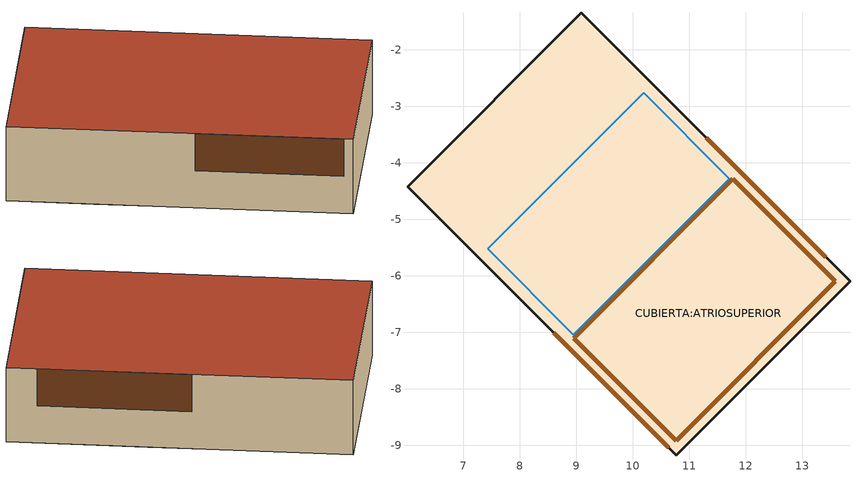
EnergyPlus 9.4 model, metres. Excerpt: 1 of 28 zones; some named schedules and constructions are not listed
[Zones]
CUBIERTA:ATRIOSUPERIOR
 floor to SEGUNDAPLANTAALTA:2PAXES (01. Porcelanato/2cm-Hormigon/15cm_Reversed_Rev): 7.22,-5.62 6.01,-4.42 6.93,-3.5 8.13,-4.7 z10.35; 9.31,-3.53 8.1,-2.32 9.09,-1.34 10.29,-2.55 z10.35
 floor to SEGUNDAPLANTAALTA:ASCENSOR (01. Porcelanato/2cm-Hormigon/15cm_Reversed_Rev): 8.13,-4.7 6.93,-3.5 8.1,-2.32 9.31,-3.53 z10.35
 floor to SEGUNDAPLANTAALTA:2PAXPAS (02.Porcelanato/2cm-Aire/15cm-Gypsum/1.5cm_Reversed_Rev): 8.82,-7.23 7.22,-5.62 10.29,-2.55 11.9,-4.15 z10.35
 floor to SEGUNDAPLANTAALTA:ATRIO2PA (02.Porcelanato/2cm-Aire/15cm-Gypsum/1.5cm_Reversed_Rev): 10.77,-9.17 8.82,-7.23 11.9,-4.15 13.84,-6.1 z10.35
 wall outside (01.WA.ENL1.5-BLO15-EMP1.5): 13.84,-6.1 9.09,-1.34 6.01,-4.42 10.77,-9.17 13.84,-6.1 z10.35:11.95
 door inside (IRTSurface): 10.77,-8.92 8.95,-7.1 11.77,-4.28 13.58,-6.1 z10.35
 door (Holes and vents): 13.42,-5.67 11.3,-3.55 / 8.6,-7.01 10.64,-9.04 z11.15:11.95
 roof outside (01.Cubierta-OSB-Gres-Madera/CB): 10.77,-9.17 13.84,-6.1 9.09,-1.34 6.01,-4.42 z11.95
 skylight inside (Project internal glazing - 1003): 8.95,-7.04 7.43,-5.52 10.19,-2.76 11.71,-4.28 z10.35
[Schedule:Compact]
On 24/7: Any Number, Through: 12/31, For: AllDays, Until: 24:00, 1
Off 24/7: Any Number, Through: 12/31, For: AllDays, Until: 24:00, 0
Horarios BaÃ±os: Fraction, Through: 09 Jan, For: AllDays, Until: 09:00, 0, Until: 10:00, 0.5, Until: 13:00, 1, Until: 14:00, 0.75, Until: 15:00, 1, Until: 16:00, 0.75, Until: 24:00, 0, Through: 13 Feb, For: Weekdays SummerDesignDay, Until: 07:00, 0, Until: 08:00, 0.25, Until: 09:00, 0.5, Until: 12:00, 1, Until: 14:00, 0.75, Until: 17:00, 1, Until: 18:00, 0.5, Until: 19:00, 0.25, Until: 24:00, 0, For: Weekends, Until: 09:00, 0, Until: 10:00, 0.5, Until: 13:00, 1, Until: 14:00, 0.75, Until: 15:00, 1, Until: 16:00, 0.75, Until: 24:00, 0, For: Holidays, Until: 09:00, 0, Until: 10:00, 0.5, Until: 13:00, 1, Until: 14:00, 0.75, Until: 15:00, 1, Until: 16:00, 0.75, Until: 24:00, 0, For: WinterDesignDay AllOtherDays, Until: 24:00, 0, Through: 20 Feb, For: AllDays, Until: 09:00, 0, Until: 10:00, 0.5, Until: 13:00, 1, Until: 14:00, 0.75, Until: 15:00, 1, Until: 16:00, 0.75, Until: 24:00, 0, Through: 20 Mar, For: Weekdays SummerDesignDay, Until: 07:00, 0, Until: 08:00, 0.25, Until: 09:00, 0.5, Until: 12:00, 1, Until: 14:00, 0.75, Until: 17:00, 1, Until: 18:00, 0.5, Until: 19:00, 0.25, Until: 24:00, 0, For: Weekends, Until: 09:00, 0, Until: 10:00, 0.5, Until: 13:00, 1, Until: 14:00, 0.75, Until: 15:00, 1, Until: 16:00, 0.75, Until: 24:00, 0, For: Holidays, Until: 09:00, 0, Until: 10:00, 0.5, Until: 13:00, 1, Until: 14:00, 0.75, Until: 15:00, 1, Until: 16:00, 0.75, Until: 24:00, 0, For: WinterDesignDay AllOtherDays, Until: 24:00, 0, Through: 03 Apr, For: AllDays, Until: 09:00, 0, Until: 10:00, 0.5, Until: 13:00, 1, Until: 14:00, 0.75, Until: 15:00, 1, Until: 16:00, 0.75, Until: 24:00, 0, Through: 29 May, For: Weekdays SummerDesignDay, Until: 07:00, 0, Until: 08:00, 0.25, Until: 09:00, 0.5, Until: 12:00, 1, Until: 14:00, 0.75, Until: 17:00, 1, Until: 18:00, 0.5, Until: 19:00, 0.25, Until: 24:00, 0, For: Weekends, Until: 09:00, 0, Until: 10:00, 0.5, Until: 13:00, 1, Until: 14:00, 0.75, Until: 15:00, 1, Until: 16:00, 0.75, Until: 24:00, 0, For: Holidays, Until: 09:00, 0, Until: 10:00, 0.5, Until: 13:00, 1, Until: 14:00, 0.75, Until: 15:00, 1, Until: 16:00, 0.75, Until: 24:00, 0, For: WinterDesignDay AllOtherDays, Until: 24:00, 0, Through: 05 Jun, For: AllDays, Until: 09:00, 0, Until: 10:00, 0.5, Until: 13:00, 1, Until: 14:00, 0.75, Until: 15:00, 1, Until: 16:00, 0.75, Until: 24:00, 0, Through: 24 Jul, For: Weekdays SummerDesignDay, Until: 07:00, 0, Until: 08:00, 0.25, Until: 09:00, 0.5, Until: 12:00, 1, Until: 14:00, 0.75, Until: 17:00, 1, Until: 18:00, 0.5, Until: 19:00, 0.25, Until: 24:00, 0, For: Weekends, Until: 09:00, 0, Until: 10:00, 0.5, Until: 13:00, 1, Until: 14:00, 0.75, Until: 15:00, 1, Until: 16:00, 0.75, Until: 24:00, 0, For: Holidays, Until: 09:00, 0, Until: 10:00, 0.5, Until: 13:00, 1, Until: 14:00, 0.75, Until: 15:00, 1, Until: 16:00, 0.75, Until: 24:00, 0, For: WinterDesignDay AllOtherDays, Until: 24:00, 0, Through: 04 Sep, For: AllDays, Until: 09:00, 0, Until: 10:00, 0.5, Until: 13:00, 1, Until: 14:00, 0.75, Until: 15:00, 1, Until: 16:00, 0.75, Until: 24:00, 0, Through: 23 Oct, For: Weekdays SummerDesignDay, Until: 07:00, 0, Until: 08:00, 0.25, Until: 09:00, 0.5, Until: 12:00, 1, Until: 14:00, 0.75, Until: 17:00, 1, Until: 18:00, 0.5, Until: 19:00, 0.25, Until: 24:00, 0, For: Weekends, Until: 09:00, 0, Until: 10:00, 0.5, Until: 13:00, 1, Until: 14:00, 0.75, Until: 15:00, 1, Until: 16:00, 0.75, Until: 24:00, 0, For: Holidays, Until: 09:00, 0, Until: 10:00, 0.5, Until: 13:00, 1, Until: 14:00, 0.75, Until: 15:00, 1, Until: 16:00, 0.75, Until: 24:00, 0, For: WinterDesignDay AllOtherDays, Until: 24:00, 0, Through: 30 Oct, For: AllDays, Until: 09:00, 0, Until: 10:00, 0.5, Until: 13:00, 1, Until: 14:00, 0.75, Until: 15:00, 1, Until: 16:00, 0.75, Until: 24:00, 0, Through: 22 Dec, For: Weekdays SummerDesignDay, Until: 07:00, 0, Until: 08:00, 0.25, Until: 09:00, 0.5, Until: 12:00, 1, Until: 14:00, 0.75, Until: 17:00, 1, Until: 18:00, 0.5, Until: 19:00, 0.25, Until: 24:00, 0, For: Weekends, Until: 09:00, 0, Until: 10:00, 0.5, Until: 13:00, 1, Until: 14:00, 0.75, Until: 15:00, 1, Until: 16:00, 0.75, Until: 24:00, 0, For: Holidays, Until: 09:00, 0, Until: 10:00, 0.5, Until: 13:00, 1, Until: 14:00, 0.75, Until: 15:00, 1, Until: 16:00, 0.75, Until: 24:00, 0, For: WinterDesignDay AllOtherDays, Until: 24:00, 0, Through: 31 Dec, For: AllDays, Until: 09:00, 0, Until: 10:00, 0.5, Until: 13:00, 1, Until: 14:00, 0.75, Until: 15:00, 1, Until: 16:00, 0.75, Until: 24:00, 0
20001: Any Number, Through: 12/31, For: Weekdays Weekends SummerDesignDays, Until: 24:00, 0, For: WinterDesignDays, Until: 24:00, 0, For: AllOtherDays, Until: 24:00, 0
20002: Any Number, Through: 12/31, For: Weekdays Weekends SummerDesignDays, Until: 24:00, 24, For: WinterDesignDays, Until: 24:00, 0, For: AllOtherDays, Until: 24:00, 24
20003: Any Number, Through: 12/31, For: Weekdays Weekends SummerDesignDays, Until: 24:00, 22, For: WinterDesignDays, Until: 24:00, 0, For: AllOtherDays, Until: 24:00, 22
[Schedule:Week:Daily]
8:00 - 18:00 Mon - Sat_Jan; 8:00 - 18:00 Mon - Sat_Feb; 8:00 - 18:00 Mon - Sat_Mar; 8:00 - 18:00 Mon - Sat_Apr; 8:00 - 18:00 Mon - Sat_May; 8:00 - 18:00 Mon - Sat_Jun; 8:00 - 18:00 Mon - Sat_Jul; 8:00 - 18:00 Mon - Sat_Aug; 8:00 - 18:00 Mon - Sat_Sep; 8:00 - 18:00 Mon - Sat_Oct: 11, 1, 1, 1, 1, 1, 1, 11, 1, 11, 1, 1
PLANTABAJA:PBXOFX02 Cooling Availability Sch_Jan; PLANTABAJA:PBXOFX02 Cooling Availability Sch_Feb; PLANTABAJA:PBXOFX02 Cooling Availability Sch_Mar; PLANTABAJA:PBXOFX02 Cooling Availability Sch_Apr; PLANTABAJA:PBXOFX02 Cooling Availability Sch_May; PLANTABAJA:PBXOFX02 Cooling Availability Sch_Jun; PLANTABAJA:PBXOFX02 Cooling Availability Sch_Jul; PLANTABAJA:PBXOFX02 Cooling Availability Sch_Aug; PLANTABAJA:PBXOFX02 Cooling Availability Sch_Sep; PLANTABAJA:PBXOFX02 Cooling Availability Sch_Oct; PLANTABAJA:PBXOFX02 Cooling Availability Sch_Nov; PLANTABAJA:PBXOFX02 Cooling Availability Sch_Dec; PLANTABAJA:PBXOFX01 Heating Availability Sch_Jan; PLANTABAJA:PBXOFX01 Heating Availability Sch_Feb; PLANTABAJA:PBXOFX01 Heating Availability Sch_Mar; PLANTABAJA:PBXOFX01 Heating Availability Sch_Apr; PLANTABAJA:PBXOFX01 Heating Availability Sch_May; PLANTABAJA:PBXOFX01 Heating Availability Sch_Jun; PLANTABAJA:PBXOFX01 Heating Availability Sch_Jul; PLANTABAJA:PBXOFX01 Heating Availability Sch_Aug; PLANTABAJA:PBXOFX01 Heating Availability Sch_Sep; PLANTABAJA:PBXOFX01 Heating Availability Sch_Oct; PLANTABAJA:PBXOFX01 Heating Availability Sch_Nov; PLANTABAJA:PBXOFX01 Heating Availability Sch_Dec; PLANTABAJA:PBXOFX01 Cooling Availability Sch_Jan; PLANTABAJA:PBXOFX01 Cooling Availability Sch_Feb; PLANTABAJA:PBXOFX01 Cooling Availability Sch_Mar; PLANTABAJA:PBXOFX01 Cooling Availability Sch_Apr; PLANTABAJA:PBXOFX01 Cooling Availability Sch_May; PLANTABAJA:PBXOFX01 Cooling Availability Sch_Jun; PLANTABAJA:PBXOFX01 Cooling Availability Sch_Jul; PLANTABAJA:PBXOFX01 Cooling Availability Sch_Aug; PLANTABAJA:PBXOFX01 Cooling Availability Sch_Sep; PLANTABAJA:PBXOFX01 Cooling Availability Sch_Oct; PLANTABAJA:PBXOFX01 Cooling Availability Sch_Nov; PLANTABAJA:PBXOFX01 Cooling Availability Sch_Dec: 11_0_1_1, 1_0_1_1, 1_0_1_1, 1_0_1_1, 1_0_1_1, 1_0_1_1, 1_0_1_1, 11_0_1_1, 1_0_1_1, 11_0_1_1, 1_0_1_1, 1_0_1_1
PLANTABAJA:PBXOFX01 Heating Setpoint Schedule_Jan; PLANTABAJA:PBXOFX01 Heating Setpoint Schedule_Feb; PLANTABAJA:PBXOFX01 Heating Setpoint Schedule_Mar; PLANTABAJA:PBXOFX01 Heating Setpoint Schedule_Apr; PLANTABAJA:PBXOFX01 Heating Setpoint Schedule_May; PLANTABAJA:PBXOFX01 Heating Setpoint Schedule_Jun; PLANTABAJA:PBXOFX01 Heating Setpoint Schedule_Jul; PLANTABAJA:PBXOFX01 Heating Setpoint Schedule_Aug; PLANTABAJA:PBXOFX01 Heating Setpoint Schedule_Sep; PLANTABAJA:PBXOFX01 Heating Setpoint Schedule_Oct; PLANTABAJA:PBXOFX01 Heating Setpoint Schedule_Nov; PLANTABAJA:PBXOFX01 Heating Setpoint Schedule_Dec; PRIMERAPLANTAALTA:1PAXOFX01 Heating Setpoint Schedule_Jan; PRIMERAPLANTAALTA:1PAXOFX01 Heating Setpoint Schedule_Feb; PRIMERAPLANTAALTA:1PAXOFX01 Heating Setpoint Schedule_Mar; PRIMERAPLANTAALTA:1PAXOFX01 Heating Setpoint Schedule_Apr; PRIMERAPLANTAALTA:1PAXOFX01 Heating Setpoint Schedule_May; PRIMERAPLANTAALTA:1PAXOFX01 Heating Setpoint Schedule_Jun; PRIMERAPLANTAALTA:1PAXOFX01 Heating Setpoint Schedule_Jul; PRIMERAPLANTAALTA:1PAXOFX01 Heating Setpoint Schedule_Aug; PRIMERAPLANTAALTA:1PAXOFX01 Heating Setpoint Schedule_Sep; PRIMERAPLANTAALTA:1PAXOFX01 Heating Setpoint Schedule_Oct; PRIMERAPLANTAALTA:1PAXOFX01 Heating Setpoint Schedule_Nov; PRIMERAPLANTAALTA:1PAXOFX01 Heating Setpoint Schedule_Dec: 11_-50_14_18, 1_-50_14_18, 1_-50_14_18, 1_-50_14_18, 1_-50_14_18, 1_-50_14_18, 1_-50_14_18, 11_-50_14_18, 1_-50_14_18, 11_-50_14_18, 1_-50_14_18, 1_-50_14_18
PLANTABAJA:PBXOFX01 Cooling SP Sch_Jan; PLANTABAJA:PBXOFX01 Cooling SP Sch_Feb; PLANTABAJA:PBXOFX01 Cooling SP Sch_Mar; PLANTABAJA:PBXOFX01 Cooling SP Sch_Apr; PLANTABAJA:PBXOFX01 Cooling SP Sch_May; PLANTABAJA:PBXOFX01 Cooling SP Sch_Jun; PLANTABAJA:PBXOFX01 Cooling SP Sch_Jul; PLANTABAJA:PBXOFX01 Cooling SP Sch_Aug; PLANTABAJA:PBXOFX01 Cooling SP Sch_Sep; PLANTABAJA:PBXOFX01 Cooling SP Sch_Oct; PLANTABAJA:PBXOFX01 Cooling SP Sch_Nov; PLANTABAJA:PBXOFX01 Cooling SP Sch_Dec; PRIMERAPLANTAALTA:1PAXOFX01 Cooling SP Sch_Jan; PRIMERAPLANTAALTA:1PAXOFX01 Cooling SP Sch_Feb; PRIMERAPLANTAALTA:1PAXOFX01 Cooling SP Sch_Mar; PRIMERAPLANTAALTA:1PAXOFX01 Cooling SP Sch_Apr; PRIMERAPLANTAALTA:1PAXOFX01 Cooling SP Sch_May; PRIMERAPLANTAALTA:1PAXOFX01 Cooling SP Sch_Jun; PRIMERAPLANTAALTA:1PAXOFX01 Cooling SP Sch_Jul; PRIMERAPLANTAALTA:1PAXOFX01 Cooling SP Sch_Aug; PRIMERAPLANTAALTA:1PAXOFX01 Cooling SP Sch_Sep; PRIMERAPLANTAALTA:1PAXOFX01 Cooling SP Sch_Oct; PRIMERAPLANTAALTA:1PAXOFX01 Cooling SP Sch_Nov; PRIMERAPLANTAALTA:1PAXOFX01 Cooling SP Sch_Dec: 11_100_30_26, 1_100_30_26, 1_100_30_26, 1_100_30_26, 1_100_30_26, 1_100_30_26, 1_100_30_26, 11_100_30_26, 1_100_30_26, 11_100_30_26, 1_100_30_26, 1_100_30_26
[Schedule:Day:Interval]
11_0_1_1: Any number, No, 24:00, 0
11_-50_14_18: Any number, No, 24:00, -50
11_100_30_26: Any number, No, 24:00, 100
[Schedule:Day:List]
1_-50_14_18: Any number, No, 60, -50, -50, -50, -50, -50, -50, -50, -50, 18, 18, 18, 18, 18, 18, 18, 18, 18, 18, -50, -50, -50, -50, -50, -50
1_0_1_1: Any number, No, 60, 0, 0, 0, 0, 0, 0, 0, 0, 1, 1, 1, 1, 1, 1, 1, 1, 1, 1, 0, 0, 0, 0, 0, 0
1_100_30_26: Any number, No, 60, 100, 100, 100, 100, 100, 100, 100, 100, 26, 26, 26, 26, 26, 26, 26, 26, 26, 26, 100, 100, 100, 100, 100, 100
[Schedule:Year]
8:00 - 18:00 Mon - Sat: Any number, 8:00 - 18:00 Mon - Sat_Jan, 1, 1, 1, 31, 8:00 - 18:00 Mon - Sat_Feb, 2, 1, 2, 28, 8:00 - 18:00 Mon - Sat_Mar, 3, 1, 3, 31, 8:00 - 18:00 Mon - Sat_Apr, 4, 1, 4, 30, 8:00 - 18:00 Mon - Sat_May, 5, 1, 5, 31, 8:00 - 18:00 Mon - Sat_Jun, 6, 1, 6, 30, 8:00 - 18:00 Mon - Sat_Jul, 7, 1, 7, 31, 8:00 - 18:00 Mon - Sat_Aug, 8, 1, 8, 31, 8:00 - 18:00 Mon - Sat_Sep, 9, 1, 9, 30, 8:00 - 18:00 Mon - Sat_Oct, 10, 1, 10, 31, 8:00 - 18:00 Mon - Sat_Nov, 11, 1, 11, 30, 8:00 - 18:00 Mon - Sat_Dec, 12, 1, 12, 31
11:00 - 12:00 Lunes-Sabado: Any number, 11:00 - 12:00 Lunes-Sabado_Jan, 1, 1, 1, 31, 11:00 - 12:00 Lunes-Sabado_Feb, 2, 1, 2, 28, 11:00 - 12:00 Lunes-Sabado_Mar, 3, 1, 3, 31, 11:00 - 12:00 Lunes-Sabado_Apr, 4, 1, 4, 30, 11:00 - 12:00 Lunes-Sabado_May, 5, 1, 5, 31, 11:00 - 12:00 Lunes-Sabado_Jun, 6, 1, 6, 30, 11:00 - 12:00 Lunes-Sabado_Jul, 7, 1, 7, 31, 11:00 - 12:00 Lunes-Sabado_Aug, 8, 1, 8, 31, 11:00 - 12:00 Lunes-Sabado_Sep, 9, 1, 9, 30, 11:00 - 12:00 Lunes-Sabado_Oct, 10, 1, 10, 31, 11:00 - 12:00 Lunes-Sabado_Nov, 11, 1, 11, 30, 11:00 - 12:00 Lunes-Sabado_Dec, 12, 1, 12, 31
PLANTABAJA:PBXOFX02 Cooling Availability Sch: Any number, PLANTABAJA:PBXOFX02 Cooling Availability Sch_Jan, 1, 1, 1, 31, PLANTABAJA:PBXOFX02 Cooling Availability Sch_Feb, 2, 1, 2, 28, PLANTABAJA:PBXOFX02 Cooling Availability Sch_Mar, 3, 1, 3, 31, PLANTABAJA:PBXOFX02 Cooling Availability Sch_Apr, 4, 1, 4, 30, PLANTABAJA:PBXOFX02 Cooling Availability Sch_May, 5, 1, 5, 31, PLANTABAJA:PBXOFX02 Cooling Availability Sch_Jun, 6, 1, 6, 30, PLANTABAJA:PBXOFX02 Cooling Availability Sch_Jul, 7, 1, 7, 31, PLANTABAJA:PBXOFX02 Cooling Availability Sch_Aug, 8, 1, 8, 31, PLANTABAJA:PBXOFX02 Cooling Availability Sch_Sep, 9, 1, 9, 30, PLANTABAJA:PBXOFX02 Cooling Availability Sch_Oct, 10, 1, 10, 31, PLANTABAJA:PBXOFX02 Cooling Availability Sch_Nov, 11, 1, 11, 30, PLANTABAJA:PBXOFX02 Cooling Availability Sch_Dec, 12, 1, 12, 31
PLANTABAJA:PBXOFX01 Heating Setpoint Schedule: Any number, PLANTABAJA:PBXOFX01 Heating Setpoint Schedule_Jan, 1, 1, 1, 31, PLANTABAJA:PBXOFX01 Heating Setpoint Schedule_Feb, 2, 1, 2, 28, PLANTABAJA:PBXOFX01 Heating Setpoint Schedule_Mar, 3, 1, 3, 31, PLANTABAJA:PBXOFX01 Heating Setpoint Schedule_Apr, 4, 1, 4, 30, PLANTABAJA:PBXOFX01 Heating Setpoint Schedule_May, 5, 1, 5, 31, PLANTABAJA:PBXOFX01 Heating Setpoint Schedule_Jun, 6, 1, 6, 30, PLANTABAJA:PBXOFX01 Heating Setpoint Schedule_Jul, 7, 1, 7, 31, PLANTABAJA:PBXOFX01 Heating Setpoint Schedule_Aug, 8, 1, 8, 31, PLANTABAJA:PBXOFX01 Heating Setpoint Schedule_Sep, 9, 1, 9, 30, PLANTABAJA:PBXOFX01 Heating Setpoint Schedule_Oct, 10, 1, 10, 31, PLANTABAJA:PBXOFX01 Heating Setpoint Schedule_Nov, 11, 1, 11, 30, PLANTABAJA:PBXOFX01 Heating Setpoint Schedule_Dec, 12, 1, 12, 31
PLANTABAJA:PBXOFX01 Heating Availability Sch: Any number, PLANTABAJA:PBXOFX01 Heating Availability Sch_Jan, 1, 1, 1, 31, PLANTABAJA:PBXOFX01 Heating Availability Sch_Feb, 2, 1, 2, 28, PLANTABAJA:PBXOFX01 Heating Availability Sch_Mar, 3, 1, 3, 31, PLANTABAJA:PBXOFX01 Heating Availability Sch_Apr, 4, 1, 4, 30, PLANTABAJA:PBXOFX01 Heating Availability Sch_May, 5, 1, 5, 31, PLANTABAJA:PBXOFX01 Heating Availability Sch_Jun, 6, 1, 6, 30, PLANTABAJA:PBXOFX01 Heating Availability Sch_Jul, 7, 1, 7, 31, PLANTABAJA:PBXOFX01 Heating Availability Sch_Aug, 8, 1, 8, 31, PLANTABAJA:PBXOFX01 Heating Availability Sch_Sep, 9, 1, 9, 30, PLANTABAJA:PBXOFX01 Heating Availability Sch_Oct, 10, 1, 10, 31, PLANTABAJA:PBXOFX01 Heating Availability Sch_Nov, 11, 1, 11, 30, PLANTABAJA:PBXOFX01 Heating Availability Sch_Dec, 12, 1, 12, 31
PLANTABAJA:PBXOFX01 Cooling SP Sch: Any number, PLANTABAJA:PBXOFX01 Cooling SP Sch_Jan, 1, 1, 1, 31, PLANTABAJA:PBXOFX01 Cooling SP Sch_Feb, 2, 1, 2, 28, PLANTABAJA:PBXOFX01 Cooling SP Sch_Mar, 3, 1, 3, 31, PLANTABAJA:PBXOFX01 Cooling SP Sch_Apr, 4, 1, 4, 30, PLANTABAJA:PBXOFX01 Cooling SP Sch_May, 5, 1, 5, 31, PLANTABAJA:PBXOFX01 Cooling SP Sch_Jun, 6, 1, 6, 30, PLANTABAJA:PBXOFX01 Cooling SP Sch_Jul, 7, 1, 7, 31, PLANTABAJA:PBXOFX01 Cooling SP Sch_Aug, 8, 1, 8, 31, PLANTABAJA:PBXOFX01 Cooling SP Sch_Sep, 9, 1, 9, 30, PLANTABAJA:PBXOFX01 Cooling SP Sch_Oct, 10, 1, 10, 31, PLANTABAJA:PBXOFX01 Cooling SP Sch_Nov, 11, 1, 11, 30, PLANTABAJA:PBXOFX01 Cooling SP Sch_Dec, 12, 1, 12, 31
PLANTABAJA:PBXOFX01 Cooling Availability Sch: Any number, PLANTABAJA:PBXOFX01 Cooling Availability Sch_Jan, 1, 1, 1, 31, PLANTABAJA:PBXOFX01 Cooling Availability Sch_Feb, 2, 1, 2, 28, PLANTABAJA:PBXOFX01 Cooling Availability Sch_Mar, 3, 1, 3, 31, PLANTABAJA:PBXOFX01 Cooling Availability Sch_Apr, 4, 1, 4, 30, PLANTABAJA:PBXOFX01 Cooling Availability Sch_May, 5, 1, 5, 31, PLANTABAJA:PBXOFX01 Cooling Availability Sch_Jun, 6, 1, 6, 30, PLANTABAJA:PBXOFX01 Cooling Availability Sch_Jul, 7, 1, 7, 31, PLANTABAJA:PBXOFX01 Cooling Availability Sch_Aug, 8, 1, 8, 31, PLANTABAJA:PBXOFX01 Cooling Availability Sch_Sep, 9, 1, 9, 30, PLANTABAJA:PBXOFX01 Cooling Availability Sch_Oct, 10, 1, 10, 31, PLANTABAJA:PBXOFX01 Cooling Availability Sch_Nov, 11, 1, 11, 30, PLANTABAJA:PBXOFX01 Cooling Availability Sch_Dec, 12, 1, 12, 31
PRIMERAPLANTAALTA:1PAXOFX01 Heating Setpoint Schedule: Any number, PRIMERAPLANTAALTA:1PAXOFX01 Heating Setpoint Schedule_Jan, 1, 1, 1, 31, PRIMERAPLANTAALTA:1PAXOFX01 Heating Setpoint Schedule_Feb, 2, 1, 2, 28, PRIMERAPLANTAALTA:1PAXOFX01 Heating Setpoint Schedule_Mar, 3, 1, 3, 31, PRIMERAPLANTAALTA:1PAXOFX01 Heating Setpoint Schedule_Apr, 4, 1, 4, 30, PRIMERAPLANTAALTA:1PAXOFX01 Heating Setpoint Schedule_May, 5, 1, 5, 31, PRIMERAPLANTAALTA:1PAXOFX01 Heating Setpoint Schedule_Jun, 6, 1, 6, 30, PRIMERAPLANTAALTA:1PAXOFX01 Heating Setpoint Schedule_Jul, 7, 1, 7, 31, PRIMERAPLANTAALTA:1PAXOFX01 Heating Setpoint Schedule_Aug, 8, 1, 8, 31, PRIMERAPLANTAALTA:1PAXOFX01 Heating Setpoint Schedule_Sep, 9, 1, 9, 30, PRIMERAPLANTAALTA:1PAXOFX01 Heating Setpoint Schedule_Oct, 10, 1, 10, 31, PRIMERAPLANTAALTA:1PAXOFX01 Heating Setpoint Schedule_Nov, 11, 1, 11, 30, PRIMERAPLANTAALTA:1PAXOFX01 Heating Setpoint Schedule_Dec, 12, 1, 12, 31
PRIMERAPLANTAALTA:1PAXOFX01 Cooling SP Sch: Any number, PRIMERAPLANTAALTA:1PAXOFX01 Cooling SP Sch_Jan, 1, 1, 1, 31, PRIMERAPLANTAALTA:1PAXOFX01 Cooling SP Sch_Feb, 2, 1, 2, 28, PRIMERAPLANTAALTA:1PAXOFX01 Cooling SP Sch_Mar, 3, 1, 3, 31, PRIMERAPLANTAALTA:1PAXOFX01 Cooling SP Sch_Apr, 4, 1, 4, 30, PRIMERAPLANTAALTA:1PAXOFX01 Cooling SP Sch_May, 5, 1, 5, 31, PRIMERAPLANTAALTA:1PAXOFX01 Cooling SP Sch_Jun, 6, 1, 6, 30, PRIMERAPLANTAALTA:1PAXOFX01 Cooling SP Sch_Jul, 7, 1, 7, 31, PRIMERAPLANTAALTA:1PAXOFX01 Cooling SP Sch_Aug, 8, 1, 8, 31, PRIMERAPLANTAALTA:1PAXOFX01 Cooling SP Sch_Sep, 9, 1, 9, 30, PRIMERAPLANTAALTA:1PAXOFX01 Cooling SP Sch_Oct, 10, 1, 10, 31, PRIMERAPLANTAALTA:1PAXOFX01 Cooling SP Sch_Nov, 11, 1, 11, 30, PRIMERAPLANTAALTA:1PAXOFX01 Cooling SP Sch_Dec, 12, 1, 12, 31
[Curve:Linear]
Opening Factor Function of Wind Speed Curve: Coefficient 1=1; Coefficient 2=0; Minimum X=0; Maximum X=1
[AirflowNetwork:MultiZone:Surface:Crack] Reference crack conditions=Reference Crack Conditions
Name | Crack | Flow coeff (kg/s @ 1Pa) | Flow exponent
 | DefaultCrack | 1e-11 | 0.66
 | PLANTABAJA:PBXESX01_Ceiling_1_0_0 | .0019933 | .7
 | PLANTABAJA:PBXESX01_Ceiling_1_0_1 | .0037017 | .7
 | PLANTABAJA:PBXESX01_Ceiling_1_1_0 | .0002455 | .7
 | PLANTABAJA:PBXESX01_Partition_2_0_0 | .0143865 | .75
 | PLANTABAJA:PBXESX01_Wall_3_0_0 | .0010209 | .7
 | PLANTABAJA:PBXESX01_Partition_4_0_0 | .0342067 | .75
 | PLANTABAJA:PBXESX01_Partition_5_0_0 | .0019178 | .75
 | PLANTABAJA:PBXESX01_Partition_6_0_0 | .0198203 | .75
 | PLANTABAJA:PBXESX01_Partition_7_0_0 | .017181 | .75
 | PLANTABAJA:PBXBOX01_Ceiling_1_0_0 | .0024878 | .7
 | PLANTABAJA:PBXBOX01_Partition_2_0_0 | .0209591 | .75
 | PLANTABAJA:PBXBOX01_Wall_3_0_0 | .0004709 | .7
 | PLANTABAJA:PBXBOX01_Partition_5_0_0 | .0065726 | .75
 | PLANTABAJA:PBXBOX01_Partition_6_0_0 | .0087655 | .75
 | PLANTABAJA:PBXBAX01_Ceiling_1_0_0 | .0000696 | .7
 | PLANTABAJA:PBXBAX01_Ceiling_1_1_0 | .0044955 | .7
 | PLANTABAJA:PBXBAX01_Ceiling_1_2_0 | .0001159 | .7
 | PLANTABAJA:PBXBAX01_Ceiling_1_2_1 | .0002608 | .7
 | PLANTABAJA:PBXBAX01_Ceiling_1_3_0 | .0000851 | .7
 | PLANTABAJA:PBXBAX01_Partition_2_0_0 | .0342067 | .75
 | PLANTABAJA:PBXBAX01_Wall_3_0_0 | .0005831 | .7
 | PLANTABAJA:PBXBAX01_Partition_5_0_0 | .0132476 | .75
 | PLANTABAJA:PBXBAX01_Partition_6_0_0 | .0174915 | .75
 | PLANTABAJA:PBXREX01_Ceiling_1_0_0 | .0087885 | .7
 | PLANTABAJA:PBXREX01_Ceiling_1_1_0 | .0008935 | .7
 | PLANTABAJA:PBXREX01_Wall_2_0_0 | .0011402 | .7
 | PLANTABAJA:PBXREX01_Wall_3_0_0 | .001123 | .7
 | PLANTABAJA:PBXREX01_Partition_5_0_0 | .0028717 | .75
 | PLANTABAJA:ASCENSOR_Ceiling_1_0_0 | .000516 | .7
 | PLANTABAJA:ASCENSOR_Ceiling_1_1_0 | .0003137 | .7
 | PLANTABAJA:ASCENSOR_Partition_5_0_0 | .017181 | .75
 | PLANTABAJA:ASCENSOR_Partition_6_0_0 | .0132476 | .75
 | PLANTABAJA:PBXOFX02_Ceiling_1_0_0 | .0005403 | .7
 | PLANTABAJA:PBXOFX02_Ceiling_1_1_0 | .0037113 | .7
 | PLANTABAJA:PBXOFX02_Ceiling_1_1_1 | .0013452 | .7
 | PLANTABAJA:PBXOFX02_Ceiling_1_2_0 | .0005857 | .7
 | PLANTABAJA:PBXOFX02_Ceiling_1_3_0 | .0032102 | .7
 | PLANTABAJA:PBXOFX02_Partition_3_0_0 | .0036536 | .75
 | PLANTABAJA:PBXOFX02_Partition_4_0_0 | .0036122 | .75
 | PLANTABAJA:PBXOFX02_Wall_5_0_0 | .0005935 | .7
 | PLANTABAJA:PBXOFX01_Ceiling_1_0_0 | .004583 | .7
 | PLANTABAJA:PBXOFX01_Ceiling_1_0_1 | .0031036 | .7
 | PLANTABAJA:PBXOFX01_Ceiling_1_1_0 | .0002535 | .7
 | PLANTABAJA:PBXOFX01_Ceiling_1_2_0 | .000017 | .7
 | PLANTABAJA:PBXOFX01_Ceiling_1_3_0 | .0049682 | .7
 | PLANTABAJA:PBXOFX01_Wall_3_0_0 | .0016322 | .7
 | PLANTABAJA:PBXOFX01_Wall_4_0_0 | .0006104 | .7
 | SEGUNDAPLANTAALTA:2PAXBAX01_Roof_1_0_0 | .0005565 | .7
 | SEGUNDAPLANTAALTA:2PAXBAX01_Partition_2_0_0 | .0219254 | .75
 | SEGUNDAPLANTAALTA:2PAXBAX01_Wall_3_0_0 | .0007231 | .7
 | SEGUNDAPLANTAALTA:2PAXBAX01_Wall_4_0_0 | .0007001 | .7
 | SEGUNDAPLANTAALTA:2PAXBAX01_Partition_5_0_0 | .0216936 | .75
 | SEGUNDAPLANTAALTA:2PAXCAF_Roof_1_0_0 | .0006754 | .7
 | SEGUNDAPLANTAALTA:2PAXCAF_Partition_2_0_0 | .0274793 | .75
 | SEGUNDAPLANTAALTA:2PAXCAF_Wall_3_0_0 | .0008777 | .7
 | SEGUNDAPLANTAALTA:2PAXCAF_Partition_5_0_0 | .0050692 | .75
 | SEGUNDAPLANTAALTA:2PAXES_Ceiling_1_0_0 | .0019933 | .7
 | SEGUNDAPLANTAALTA:2PAXES_Ceiling_1_0_1 | .002133 | .7
 | SEGUNDAPLANTAALTA:2PAXES_Roof_1_1_0 | .0000155 | .7
 | SEGUNDAPLANTAALTA:2PAXES_Roof_1_1_1 | .0006172 | .7
 | SEGUNDAPLANTAALTA:2PAXES_Wall_2_0_0 | .0010678 | .7
 | SEGUNDAPLANTAALTA:2PAXES_Wall_3_0_0 | .0015318 | .7
 | SEGUNDAPLANTAALTA:2PAXES_Partition_5_0_0 | .004554 | .75
 | SEGUNDAPLANTAALTA:2PAXES_Partition_6_0_0 | .0036012 | .75
 | SEGUNDAPLANTAALTA:2PAXES_Partition_7_0_0 | .0176468 | .75
 | SEGUNDAPLANTAALTA:2PAXES_Partition_8_0_0 | .017181 | .75
 | SEGUNDAPLANTAALTA:2PAXES_Partition_9_0_0 | .0176468 | .75
 | SEGUNDAPLANTAALTA:2PAXES_Partition_10_0_0 | .0044061 | .75
 | CUBIERTA:ATRIOSUPERIOR_Roof_1_0_0 | .0029252 | .7
 | CUBIERTA:ATRIOSUPERIOR_Wall_2_0_0 | .0008377 | .7
 | CUBIERTA:ATRIOSUPERIOR_Wall_3_0_0 | .0006958 | .7
 | CUBIERTA:ATRIOSUPERIOR_Wall_4_0_0 | .0008469 | .7
 | CUBIERTA:ATRIOSUPERIOR_Wall_5_0_0 | .0006958 | .7
[AirflowNetwork:SimulationControl]
AirflowNetwork Simulation=VENT; AirflowNetwork Control=MultizoneWithoutDistribution; Wind Pressure Coefficient Type=Input; Height Selection for Local Wind Speed Calculation=OpeningHeight; Building Type=LowRise; Maximum number of iterations=1000; Initialization flag=ZeroNodePressures; Relative airflow convergence tolerance=.0001; Absolute airflow convergence tolerance=.000001; Convergence acceleration limit=-0.5; Azimuth Angle of Long Axis of Building=0; Ratio of Building Width Along Short Axis to Width Along Long Axis=1
[AirflowNetwork:MultiZone:Zone] Ventilation Control Mode=Temperature
Name | Vent Temperature Schedule | Venting Availability Schedule
PLANTABAJA:PBXESX01; PLANTABAJA:PBXBOX01; PLANTABAJA:PBXBAX01; PLANTABAJA:ASCENSOR; SEGUNDAPLANTAALTA:2PAXBAX01; SEGUNDAPLANTAALTA:2PAXES | 20002 | 20001
PLANTABAJA:PBXREX01; SEGUNDAPLANTAALTA:2PAXCAF | 20003 | 20001
PLANTABAJA:PBXOFX02; PLANTABAJA:PBXOFX01 | 20003 | 8:00 - 18:00 Mon - Sat
CUBIERTA:ATRIOSUPERIOR | 20002 | Off 24/7
[AirflowNetwork:MultiZone:Surface]
PLANTABAJA:PBXESX01_Ceiling_1_0_0: Leakage Component=PLANTABAJA:PBXESX01_Ceiling_1_0_0; Crack Actual Value (dimensionless)=1
PLANTABAJA:PBXESX01_Ceiling_1_0_1: Leakage Component=PLANTABAJA:PBXESX01_Ceiling_1_0_1; Crack Actual Value (dimensionless)=1
PLANTABAJA:PBXESX01_Ceiling_1_1_0: Leakage Component=PLANTABAJA:PBXESX01_Ceiling_1_1_0; Crack Actual Value (dimensionless)=1
PLANTABAJA:PBXESX01_Partition_2_0_0: Leakage Component=PLANTABAJA:PBXESX01_Partition_2_0_0; Crack Actual Value (dimensionless)=1
PLANTABAJA:PBXESX01_Wall_3_0_0: Leakage Component=PLANTABAJA:PBXESX01_Wall_3_0_0; Crack Actual Value (dimensionless)=1
PLANTABAJA:PBXESX01_Partition_4_0_0: Leakage Component=PLANTABAJA:PBXESX01_Partition_4_0_0; Crack Actual Value (dimensionless)=1
PLANTABAJA:PBXESX01_Partition_5_0_0: Leakage Component=PLANTABAJA:PBXESX01_Partition_5_0_0; Crack Actual Value (dimensionless)=1
PLANTABAJA:PBXESX01_Partition_6_0_0: Leakage Component=PLANTABAJA:PBXESX01_Partition_6_0_0; Crack Actual Value (dimensionless)=1
PLANTABAJA:PBXESX01_Partition_7_0_0: Leakage Component=PLANTABAJA:PBXESX01_Partition_7_0_0; Crack Actual Value (dimensionless)=1
PLANTABAJA:PBXBOX01_Ceiling_1_0_0: Leakage Component=PLANTABAJA:PBXBOX01_Ceiling_1_0_0; Crack Actual Value (dimensionless)=1
PLANTABAJA:PBXBOX01_Partition_2_0_0: Leakage Component=PLANTABAJA:PBXBOX01_Partition_2_0_0; Crack Actual Value (dimensionless)=1
PLANTABAJA:PBXBOX01_Wall_3_0_0: Leakage Component=PLANTABAJA:PBXBOX01_Wall_3_0_0; Crack Actual Value (dimensionless)=1
PLANTABAJA:PBXBOX01_Partition_5_0_0: Leakage Component=PLANTABAJA:PBXBOX01_Partition_5_0_0; Crack Actual Value (dimensionless)=1
PLANTABAJA:PBXBOX01_Partition_6_0_0: Leakage Component=PLANTABAJA:PBXBOX01_Partition_6_0_0; Crack Actual Value (dimensionless)=1
PLANTABAJA:PBXBOX01_Partition_6_0_0_0_0_0_Door: Leakage Component=PLANTABAJA:PBXBOX01_Partition_6_0_0_0_0_0_Door; Crack Actual Value or Window Open Factor for Ventilation (dimensionless)=1; Ventilation control mode=Constant; Venting Availability Schedule=11:00 - 12:00 Lunes-Sabado
PLANTABAJA:PBXBAX01_Ceiling_1_0_0: Leakage Component=PLANTABAJA:PBXBAX01_Ceiling_1_0_0; Crack Actual Value (dimensionless)=1
PLANTABAJA:PBXBAX01_Ceiling_1_1_0: Leakage Component=PLANTABAJA:PBXBAX01_Ceiling_1_1_0; Crack Actual Value (dimensionless)=1
PLANTABAJA:PBXBAX01_Ceiling_1_2_0: Leakage Component=PLANTABAJA:PBXBAX01_Ceiling_1_2_0; Crack Actual Value (dimensionless)=1
PLANTABAJA:PBXBAX01_Ceiling_1_2_1: Leakage Component=PLANTABAJA:PBXBAX01_Ceiling_1_2_1; Crack Actual Value (dimensionless)=1
PLANTABAJA:PBXBAX01_Ceiling_1_3_0: Leakage Component=PLANTABAJA:PBXBAX01_Ceiling_1_3_0; Crack Actual Value (dimensionless)=1
PLANTABAJA:PBXBAX01_Partition_2_0_0: Leakage Component=PLANTABAJA:PBXBAX01_Partition_2_0_0; Crack Actual Value (dimensionless)=1
PLANTABAJA:PBXBAX01_Wall_3_0_0: Leakage Component=PLANTABAJA:PBXBAX01_Wall_3_0_0; Crack Actual Value (dimensionless)=1
PLANTABAJA:PBXBAX01_Partition_5_0_0: Leakage Component=PLANTABAJA:PBXBAX01_Partition_5_0_0; Crack Actual Value (dimensionless)=1
PLANTABAJA:PBXBAX01_Partition_6_0_0: Leakage Component=PLANTABAJA:PBXBAX01_Partition_6_0_0; Crack Actual Value (dimensionless)=1
PLANTABAJA:PBXREX01_Ceiling_1_0_0: Leakage Component=PLANTABAJA:PBXREX01_Ceiling_1_0_0; Crack Actual Value (dimensionless)=1
PLANTABAJA:PBXREX01_Ceiling_1_1_0: Leakage Component=PLANTABAJA:PBXREX01_Ceiling_1_1_0; Crack Actual Value (dimensionless)=1
PLANTABAJA:PBXREX01_Wall_2_0_0: Leakage Component=PLANTABAJA:PBXREX01_Wall_2_0_0; Crack Actual Value (dimensionless)=1
PLANTABAJA:PBXREX01_Wall_3_0_0: Leakage Component=PLANTABAJA:PBXREX01_Wall_3_0_0; Crack Actual Value (dimensionless)=1
PLANTABAJA:PBXREX01_Partition_5_0_0: Leakage Component=PLANTABAJA:PBXREX01_Partition_5_0_0; Crack Actual Value (dimensionless)=1
PLANTABAJA:ASCENSOR_Ceiling_1_0_0: Leakage Component=PLANTABAJA:ASCENSOR_Ceiling_1_0_0; Crack Actual Value (dimensionless)=1
PLANTABAJA:ASCENSOR_Ceiling_1_0_0_0_0_0_Hole: Leakage Component=PLANTABAJA:ASCENSOR_Ceiling_1_0_0_0_0_0_Hole; Crack Actual Value or Window Open Factor for Ventilation (dimensionless)=1; Ventilation control mode=Constant
PLANTABAJA:ASCENSOR_Ceiling_1_1_0: Leakage Component=PLANTABAJA:ASCENSOR_Ceiling_1_1_0; Crack Actual Value (dimensionless)=1
PLANTABAJA:ASCENSOR_Partition_5_0_0: Leakage Component=PLANTABAJA:ASCENSOR_Partition_5_0_0; Crack Actual Value (dimensionless)=1
PLANTABAJA:ASCENSOR_Partition_6_0_0: Leakage Component=PLANTABAJA:ASCENSOR_Partition_6_0_0; Crack Actual Value (dimensionless)=1
PLANTABAJA:PBXOFX02_Ceiling_1_0_0: Leakage Component=PLANTABAJA:PBXOFX02_Ceiling_1_0_0; Crack Actual Value (dimensionless)=1
PLANTABAJA:PBXOFX02_Ceiling_1_1_0: Leakage Component=PLANTABAJA:PBXOFX02_Ceiling_1_1_0; Crack Actual Value (dimensionless)=1
PLANTABAJA:PBXOFX02_Ceiling_1_1_1: Leakage Component=PLANTABAJA:PBXOFX02_Ceiling_1_1_1; Crack Actual Value (dimensionless)=1
PLANTABAJA:PBXOFX02_Ceiling_1_2_0: Leakage Component=PLANTABAJA:PBXOFX02_Ceiling_1_2_0; Crack Actual Value (dimensionless)=1
PLANTABAJA:PBXOFX02_Ceiling_1_3_0: Leakage Component=PLANTABAJA:PBXOFX02_Ceiling_1_3_0; Crack Actual Value (dimensionless)=1
PLANTABAJA:PBXOFX02_Partition_3_0_0: Leakage Component=PLANTABAJA:PBXOFX02_Partition_3_0_0; Crack Actual Value (dimensionless)=1
PLANTABAJA:PBXOFX02_Partition_4_0_0: Leakage Component=PLANTABAJA:PBXOFX02_Partition_4_0_0; Crack Actual Value (dimensionless)=1
PLANTABAJA:PBXOFX02_Partition_4_0_0_0_0_0_Win: Leakage Component=PLANTABAJA:PBXOFX02_Partition_4_0_0_0_0_0_Win; Crack Actual Value or Window Open Factor for Ventilation (dimensionless)=1; Ventilation control mode=Constant; Venting Availability Schedule=8:00 - 18:00 Mon - Sat
PLANTABAJA:PBXOFX02_Wall_5_0_0: Leakage Component=PLANTABAJA:PBXOFX02_Wall_5_0_0; Crack Actual Value (dimensionless)=1
PLANTABAJA:PBXOFX02_Wall_5_0_0_0_0_0_Win: Leakage Component=PLANTABAJA:PBXOFX02_Wall_5_0_0_0_0_0_Win; Crack Actual Value or Window Open Factor for Ventilation (dimensionless)=1; Ventilation control mode=Temperature; Venting Availability Schedule=8:00 - 18:00 Mon - Sat; Ventilation temp schedule=20003
PLANTABAJA:PBXOFX01_Ceiling_1_0_0: Leakage Component=PLANTABAJA:PBXOFX01_Ceiling_1_0_0; Crack Actual Value (dimensionless)=1
PLANTABAJA:PBXOFX01_Ceiling_1_0_1: Leakage Component=PLANTABAJA:PBXOFX01_Ceiling_1_0_1; Crack Actual Value (dimensionless)=1
PLANTABAJA:PBXOFX01_Ceiling_1_1_0: Leakage Component=PLANTABAJA:PBXOFX01_Ceiling_1_1_0; Crack Actual Value (dimensionless)=1
PLANTABAJA:PBXOFX01_Ceiling_1_2_0: Leakage Component=PLANTABAJA:PBXOFX01_Ceiling_1_2_0; Crack Actual Value (dimensionless)=1
PLANTABAJA:PBXOFX01_Ceiling_1_3_0: Leakage Component=PLANTABAJA:PBXOFX01_Ceiling_1_3_0; Crack Actual Value (dimensionless)=1
PLANTABAJA:PBXOFX01_Wall_3_0_0: Leakage Component=PLANTABAJA:PBXOFX01_Wall_3_0_0; Crack Actual Value (dimensionless)=1
PLANTABAJA:PBXOFX01_Wall_4_0_0: Leakage Component=PLANTABAJA:PBXOFX01_Wall_4_0_0; Crack Actual Value (dimensionless)=1
PLANTABAJA:PBXOFX01_Wall_4_0_0_0_0_0_Win: Leakage Component=PLANTABAJA:PBXOFX01_Wall_4_0_0_0_0_0_Win; Crack Actual Value or Window Open Factor for Ventilation (dimensionless)=1; Ventilation control mode=Temperature; Venting Availability Schedule=8:00 - 18:00 Mon - Sat; Ventilation temp schedule=20003
SEGUNDAPLANTAALTA:2PAXBAX01_Roof_1_0_0: Leakage Component=SEGUNDAPLANTAALTA:2PAXBAX01_Roof_1_0_0; Crack Actual Value (dimensionless)=1
SEGUNDAPLANTAALTA:2PAXBAX01_Partition_2_0_0: Leakage Component=SEGUNDAPLANTAALTA:2PAXBAX01_Partition_2_0_0; Crack Actual Value (dimensionless)=1
SEGUNDAPLANTAALTA:2PAXCAF_Partition_4_0_0_0_0_0_Door_10129: Leakage Component=SEGUNDAPLANTAALTA:2PAXBAX01_Partition_2_0_0_0_0_0_Door; Crack Actual Value or Window Open Factor for Ventilation (dimensionless)=1; Ventilation control mode=Constant; Venting Availability Schedule=Horarios BaÃ±os
SEGUNDAPLANTAALTA:2PAXBAX01_Wall_3_0_0: Leakage Component=SEGUNDAPLANTAALTA:2PAXBAX01_Wall_3_0_0; Crack Actual Value (dimensionless)=1
SEGUNDAPLANTAALTA:2PAXBAX01_Wall_4_0_0: Leakage Component=SEGUNDAPLANTAALTA:2PAXBAX01_Wall_4_0_0; Crack Actual Value (dimensionless)=1
SEGUNDAPLANTAALTA:2PAXBAX01_Wall_4_0_0_0_0_0_Win: Leakage Component=SEGUNDAPLANTAALTA:2PAXBAX01_Wall_4_0_0_0_0_0_Win; Crack Actual Value or Window Open Factor for Ventilation (dimensionless)=1; Ventilation control mode=NoVent
SEGUNDAPLANTAALTA:2PAXBAX01_Partition_5_0_0: Leakage Component=SEGUNDAPLANTAALTA:2PAXBAX01_Partition_5_0_0; Crack Actual Value (dimensionless)=1
SEGUNDAPLANTAALTA:2PAXCAF_Roof_1_0_0: Leakage Component=SEGUNDAPLANTAALTA:2PAXCAF_Roof_1_0_0; Crack Actual Value (dimensionless)=1
SEGUNDAPLANTAALTA:2PAXCAF_Partition_2_0_0: Leakage Component=SEGUNDAPLANTAALTA:2PAXCAF_Partition_2_0_0; Crack Actual Value (dimensionless)=1
SEGUNDAPLANTAALTA:2PAXCAF_Wall_3_0_0: Leakage Component=SEGUNDAPLANTAALTA:2PAXCAF_Wall_3_0_0; Crack Actual Value (dimensionless)=1
SEGUNDAPLANTAALTA:2PAXCAF_Partition_5_0_0: Leakage Component=SEGUNDAPLANTAALTA:2PAXCAF_Partition_5_0_0; Crack Actual Value (dimensionless)=1
SEGUNDAPLANTAALTA:2PAXES_Ceiling_1_0_0: Leakage Component=SEGUNDAPLANTAALTA:2PAXES_Ceiling_1_0_0; Crack Actual Value (dimensionless)=1
SEGUNDAPLANTAALTA:2PAXES_Ceiling_1_0_1: Leakage Component=SEGUNDAPLANTAALTA:2PAXES_Ceiling_1_0_1; Crack Actual Value (dimensionless)=1
SEGUNDAPLANTAALTA:2PAXES_Roof_1_1_0: Leakage Component=SEGUNDAPLANTAALTA:2PAXES_Roof_1_1_0; Crack Actual Value (dimensionless)=1
SEGUNDAPLANTAALTA:2PAXES_Roof_1_1_1: Leakage Component=SEGUNDAPLANTAALTA:2PAXES_Roof_1_1_1; Crack Actual Value (dimensionless)=1
SEGUNDAPLANTAALTA:2PAXES_Wall_2_0_0: Leakage Component=SEGUNDAPLANTAALTA:2PAXES_Wall_2_0_0; Crack Actual Value (dimensionless)=1
SEGUNDAPLANTAALTA:2PAXES_Wall_3_0_0: Leakage Component=SEGUNDAPLANTAALTA:2PAXES_Wall_3_0_0; Crack Actual Value (dimensionless)=1
SEGUNDAPLANTAALTA:2PAXES_Partition_5_0_0: Leakage Component=SEGUNDAPLANTAALTA:2PAXES_Partition_5_0_0; Crack Actual Value (dimensionless)=1
SEGUNDAPLANTAALTA:2PAXES_Partition_6_0_0: Leakage Component=SEGUNDAPLANTAALTA:2PAXES_Partition_6_0_0; Crack Actual Value (dimensionless)=1
SEGUNDAPLANTAALTA:2PAXES_Partition_7_0_0: Leakage Component=SEGUNDAPLANTAALTA:2PAXES_Partition_7_0_0; Crack Actual Value (dimensionless)=1
SEGUNDAPLANTAALTA:2PAXES_Partition_8_0_0: Leakage Component=SEGUNDAPLANTAALTA:2PAXES_Partition_8_0_0; Crack Actual Value (dimensionless)=1
SEGUNDAPLANTAALTA:2PAXES_Partition_9_0_0: Leakage Component=SEGUNDAPLANTAALTA:2PAXES_Partition_9_0_0; Crack Actual Value (dimensionless)=1
SEGUNDAPLANTAALTA:2PAXES_Partition_10_0_0: Leakage Component=SEGUNDAPLANTAALTA:2PAXES_Partition_10_0_0; Crack Actual Value (dimensionless)=1
CUBIERTA:ATRIOSUPERIOR_Roof_1_0_0: Leakage Component=CUBIERTA:ATRIOSUPERIOR_Roof_1_0_0; Crack Actual Value (dimensionless)=1
CUBIERTA:ATRIOSUPERIOR_Wall_2_0_0: Leakage Component=CUBIERTA:ATRIOSUPERIOR_Wall_2_0_0; Crack Actual Value (dimensionless)=1
CUBIERTA:ATRIOSUPERIOR_Wall_2_0_0_0_0_0_Vent: Leakage Component=CUBIERTA:ATRIOSUPERIOR_Wall_2_0_0_0_0_0_Vent; Crack Actual Value or Window Open Factor for Ventilation (dimensionless)=1; Ventilation control mode=Constant; Venting Availability Schedule=On 24/7; Ventilation temp schedule=20002
CUBIERTA:ATRIOSUPERIOR_Wall_3_0_0: Leakage Component=CUBIERTA:ATRIOSUPERIOR_Wall_3_0_0; Crack Actual Value (dimensionless)=1
CUBIERTA:ATRIOSUPERIOR_Wall_4_0_0: Leakage Component=CUBIERTA:ATRIOSUPERIOR_Wall_4_0_0; Crack Actual Value (dimensionless)=1
CUBIERTA:ATRIOSUPERIOR_Wall_4_0_0_0_0_0_Vent: Leakage Component=CUBIERTA:ATRIOSUPERIOR_Wall_4_0_0_0_0_0_Vent; Crack Actual Value or Window Open Factor for Ventilation (dimensionless)=1; Ventilation control mode=Constant; Venting Availability Schedule=On 24/7; Ventilation temp schedule=20002
CUBIERTA:ATRIOSUPERIOR_Wall_5_0_0: Leakage Component=CUBIERTA:ATRIOSUPERIOR_Wall_5_0_0; Crack Actual Value (dimensionless)=1
[AirflowNetwork:MultiZone:ExternalNode]
Name | External Node Height | Wind Pressure Coefficient Values Object
PLANTABAJA:PBXESX01_Wall_3_0_0 | 2.3 | PLANTABAJA:PBXESX01_Wall_3_0_0
PLANTABAJA:PBXBOX01_Wall_3_0_0 | 2.3 | PLANTABAJA:PBXBOX01_Wall_3_0_0
PLANTABAJA:PBXBAX01_Wall_3_0_0 | 2.3 | PLANTABAJA:PBXBAX01_Wall_3_0_0
PLANTABAJA:PBXREX01_Wall_2_0_0 | 2.3 | PLANTABAJA:PBXREX01_Wall_2_0_0
PLANTABAJA:PBXREX01_Wall_3_0_0 | 2.3 | PLANTABAJA:PBXREX01_Wall_3_0_0
PLANTABAJA:PBXOFX02_Wall_5_0_0 | 2.3 | PLANTABAJA:PBXOFX02_Wall_5_0_0
PLANTABAJA:PBXOFX02_Wall_5_0_0_0_0_0_Win | 2.6 | PLANTABAJA:PBXOFX02_Wall_5_0_0_0_0_0_Win
PLANTABAJA:PBXOFX01_Wall_3_0_0 | 2.3 | PLANTABAJA:PBXOFX01_Wall_3_0_0
PLANTABAJA:PBXOFX01_Wall_4_0_0 | 2.3 | PLANTABAJA:PBXOFX01_Wall_4_0_0
PLANTABAJA:PBXOFX01_Wall_4_0_0_0_0_0_Win | 2.6 | PLANTABAJA:PBXOFX01_Wall_4_0_0_0_0_0_Win
SEGUNDAPLANTAALTA:2PAXBAX01_Roof_1_0_0 | 13.8 | SEGUNDAPLANTAALTA:2PAXBAX01_Roof_1_0_0
SEGUNDAPLANTAALTA:2PAXBAX01_Wall_3_0_0 | 11.5 | SEGUNDAPLANTAALTA:2PAXBAX01_Wall_3_0_0
SEGUNDAPLANTAALTA:2PAXBAX01_Wall_4_0_0 | 11.5 | SEGUNDAPLANTAALTA:2PAXBAX01_Wall_4_0_0
SEGUNDAPLANTAALTA:2PAXBAX01_Wall_4_0_0_0_0_0_Win | 12.39 | SEGUNDAPLANTAALTA:2PAXBAX01_Wall_4_0_0_0_0_0_Win
SEGUNDAPLANTAALTA:2PAXCAF_Roof_1_0_0 | 13.8 | SEGUNDAPLANTAALTA:2PAXCAF_Roof_1_0_0
SEGUNDAPLANTAALTA:2PAXCAF_Wall_3_0_0 | 11.5 | SEGUNDAPLANTAALTA:2PAXCAF_Wall_3_0_0
SEGUNDAPLANTAALTA:2PAXES_Roof_1_1_0 | 13.8 | SEGUNDAPLANTAALTA:2PAXES_Roof_1_1_0
SEGUNDAPLANTAALTA:2PAXES_Roof_1_1_1 | 13.8 | SEGUNDAPLANTAALTA:2PAXES_Roof_1_1_1
SEGUNDAPLANTAALTA:2PAXES_Wall_2_0_0 | 11.5 | SEGUNDAPLANTAALTA:2PAXES_Wall_2_0_0
SEGUNDAPLANTAALTA:2PAXES_Wall_3_0_0 | 11.5 | SEGUNDAPLANTAALTA:2PAXES_Wall_3_0_0
CUBIERTA:ATRIOSUPERIOR_Roof_1_0_0 | 15.93 | CUBIERTA:ATRIOSUPERIOR_Roof_1_0_0
CUBIERTA:ATRIOSUPERIOR_Wall_2_0_0 | 14.87 | CUBIERTA:ATRIOSUPERIOR_Wall_2_0_0
CUBIERTA:ATRIOSUPERIOR_Wall_2_0_0_0_0_0_Vent | 15.4 | CUBIERTA:ATRIOSUPERIOR_Wall_2_0_0_0_0_0_Vent
CUBIERTA:ATRIOSUPERIOR_Wall_3_0_0 | 14.87 | CUBIERTA:ATRIOSUPERIOR_Wall_3_0_0
CUBIERTA:ATRIOSUPERIOR_Wall_4_0_0 | 14.87 | CUBIERTA:ATRIOSUPERIOR_Wall_4_0_0
CUBIERTA:ATRIOSUPERIOR_Wall_4_0_0_0_0_0_Vent | 15.4 | CUBIERTA:ATRIOSUPERIOR_Wall_4_0_0_0_0_0_Vent
CUBIERTA:ATRIOSUPERIOR_Wall_5_0_0 | 14.87 | CUBIERTA:ATRIOSUPERIOR_Wall_5_0_0
[AirflowNetwork:MultiZone:WindPressureCoefficientValues] CP Array=Cp Data
Name | Wind direction #1 (deg) | Wind direction #2 (deg) | Wind direction #3 (deg) | Wind direction #4 (deg) | Wind direction #5 (deg) | Wind direction #6 (deg) | Wind direction #7 (deg) | Wind direction #8 (deg)
PLANTABAJA:PBXESX01_Wall_3_0_0; PLANTABAJA:PBXBOX01_Wall_3_0_0; PLANTABAJA:PBXBAX01_Wall_3_0_0; PLANTABAJA:PBXREX01_Wall_3_0_0; PLANTABAJA:PBXOFX01_Wall_3_0_0; SEGUNDAPLANTAALTA:2PAXBAX01_Wall_3_0_0; SEGUNDAPLANTAALTA:2PAXCAF_Wall_3_0_0; SEGUNDAPLANTAALTA:2PAXES_Wall_3_0_0; CUBIERTA:ATRIOSUPERIOR_Wall_3_0_0 | .1 | -.3 | -.35 | -.2 | -.35 | -.3 | .1 | .4
PLANTABAJA:PBXREX01_Wall_2_0_0; SEGUNDAPLANTAALTA:2PAXES_Wall_2_0_0; CUBIERTA:ATRIOSUPERIOR_Wall_2_0_0; CUBIERTA:ATRIOSUPERIOR_Wall_2_0_0_0_0_0_Vent | .1 | .4 | .1 | -.3 | -.35 | -.2 | -.35 | -.3
PLANTABAJA:PBXOFX02_Wall_5_0_0; PLANTABAJA:PBXOFX02_Wall_5_0_0_0_0_0_Win; PLANTABAJA:PBXOFX01_Wall_4_0_0; PLANTABAJA:PBXOFX01_Wall_4_0_0_0_0_0_Win; SEGUNDAPLANTAALTA:2PAXBAX01_Wall_4_0_0; SEGUNDAPLANTAALTA:2PAXBAX01_Wall_4_0_0_0_0_0_Win; CUBIERTA:ATRIOSUPERIOR_Wall_4_0_0; CUBIERTA:ATRIOSUPERIOR_Wall_4_0_0_0_0_0_Vent | -.35 | -.2 | -.35 | -.3 | .1 | .4 | .1 | -.3
SEGUNDAPLANTAALTA:2PAXBAX01_Roof_1_0_0; SEGUNDAPLANTAALTA:2PAXCAF_Roof_1_0_0; SEGUNDAPLANTAALTA:2PAXES_Roof_1_1_0; SEGUNDAPLANTAALTA:2PAXES_Roof_1_1_1; CUBIERTA:ATRIOSUPERIOR_Roof_1_0_0 | -.5 | -.4 | -.5 | -.6 | -.5 | -.4 | -.5 | -.6
CUBIERTA:ATRIOSUPERIOR_Wall_5_0_0 | -.35 | -.3 | .1 | .4 | .1 | -.3 | -.35 | -.2
[AirflowNetwork:MultiZone:Component:DetailedOpening] Type of large vertical opening (LVO)=NonPivoted; Extra crack length for LVO type 1 with multiple openable parts (m)=0; Number of Opening Factor Values=2; Opening factor #1 (dimensionless)=0; Width factor for opening factor #1 (dimensionless)=0; Opening factor #2 (dimensionless)=1; Opening factor #3 (dimensionless)=0; Discharge coefficient for Opening factor #3 (dimensionless)=0; Width factor for Opening factor #3 (dimensionless)=0; Height factor for Opening factor #3 (dimensionless)=0; Start height factor for Opening factor #3 (dimensionless)=0; Opening factor #4 (dimensionless)=0; Discharge coefficient for Opening factor #4 (dimensionless)=0; Width factor for Opening factor #4 (dimensionless)=0; Height factor for Opening factor #4 (dimensionless)=0; Start height factor for Opening factor #4 (dimensionless)=0
Name | Air Mass Flow Coefficient When Window or Door Is Closed (kg/s @ 1Pa per m crack) | Air Mass Flow Exponent When Window or Door Is Closed (dimensionless) | Discharge coefficient for opening factor #1 (dimensionless) | Height factor for opening factor #1 (dimensionless) | Start height factor for opening factor #1 (dimensionless) | Discharge coefficient for Opening factor #2 (dimensionless) | Width factor for Opening factor #2 (dimensionless) | Height factor for Opening factor #2 (dimensionless) | Start height factor for Opening factor #2 (dimensionless)
PLANTABAJA:PBXESX01_Partition_5_0_0_0_0_0_Hole; PLANTABAJA:PBXREX01_Partition_5_0_0_0_0_0_Hole; SEGUNDAPLANTAALTA:2PAXCAF_Partition_5_0_0_0_0_0_Hole; SEGUNDAPLANTAALTA:2PAXES_Partition_6_0_0_0_0_0_Hole; SEGUNDAPLANTAALTA:2PAXES_Partition_10_0_0_0_0_0_Hole | 1e-08 | 1 | .65 | 1 | 0 | .65 | 1 | 1 | 0
PLANTABAJA:PBXBOX01_Partition_6_0_0_0_0_0_Door; SEGUNDAPLANTAALTA:2PAXBAX01_Partition_2_0_0_0_0_0_Door | .02 | .6 | .65 | 1 | 0 | .65 | .025 | 1 | 0
PLANTABAJA:PBXOFX02_Partition_4_0_0_0_0_0_Win | .0014 | .65 | 0.65 | 1 | 0 | 0.65 | 1e-08 | 1 | 0
PLANTABAJA:PBXOFX02_Wall_5_0_0_0_0_0_Win; PLANTABAJA:PBXOFX01_Wall_4_0_0_0_0_0_Win | .00014 | .65 | 0.65 | .05 | .95 | 0.65 | 1 | .05 | .95
SEGUNDAPLANTAALTA:2PAXBAX01_Wall_4_0_0_0_0_0_Win | .00014 | .65 | .65 | 0 | 0 | .65 | 1e-08 | 1 | 0
CUBIERTA:ATRIOSUPERIOR_Wall_2_0_0_0_0_0_Vent; CUBIERTA:ATRIOSUPERIOR_Wall_4_0_0_0_0_0_Vent | .008 | .66 | .5 | 1 | 0 | .5 | 0.9 | 1 | 0
[AirflowNetwork:MultiZone:Component:HorizontalOpening]
PLANTABAJA:ASCENSOR_Ceiling_1_0_0_0_0_0_Hole: Air Mass Flow Coefficient When Window or Door Is Closed (kg/s @ 1Pa per m crack)=1e-08; Air Mass Flow Exponent When Window or Door Is Closed (dimensionless)=0.5; Sloping Plane Angle (open)=90; Discharge coefficient for opening (dimensionless)=.65
[AirflowNetwork:MultiZone:ReferenceCrackConditions]
Reference Crack Conditions: Standard temperature for crack data {C}=20; Standard barometric pressure for crack data {Pa}=101320; Standard humidity ratio for crack data {kg/kg}=0.005
[AirflowNetwork:MultiZone:WindPressureCoefficientArray]
Cp Data: Wind direction #1 {deg}=0; Wind direction #2 {deg}=45; Wind direction #3 {deg}=90; Wind direction #4 {deg}=135; Wind direction #5 {deg}=180; Wind direction #6 {deg}=225; Wind direction #7 {deg}=270; Wind direction #8 {deg}=315
